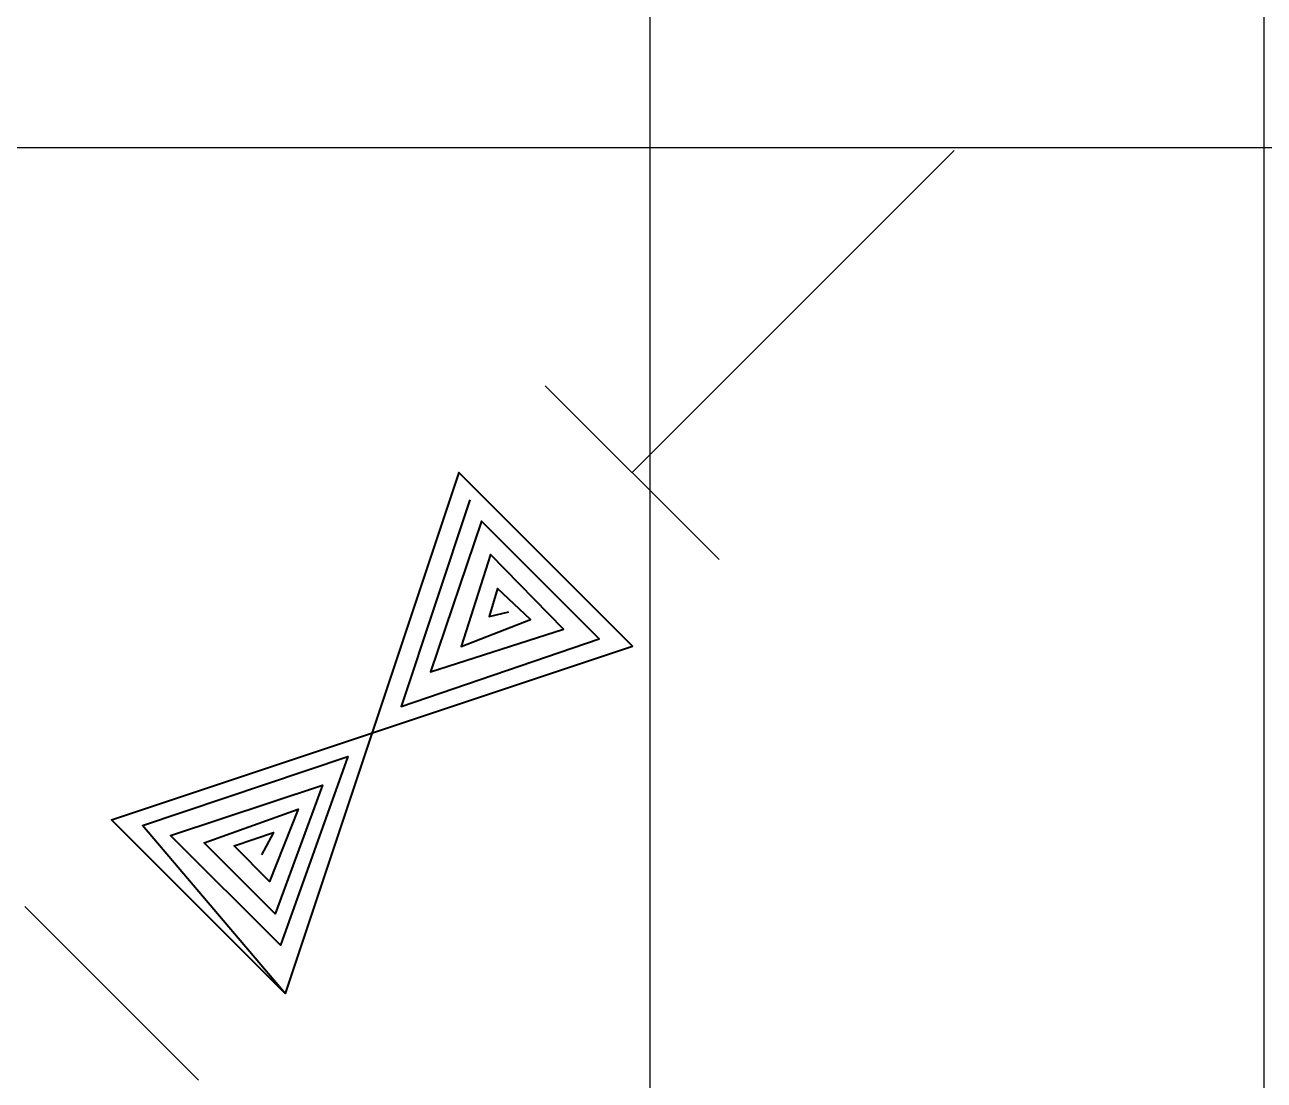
# Model space of a CAD drawing. Header units: millimetres. Extents: x 2019.7004 to 2019.7206, y 1825.515 to 1825.5322.
import ezdxf

# ---------------------------------------------------------------- set-up
doc = ezdxf.new("R2010")
doc.units = ezdxf.units.MM
doc.header["$PDMODE"] = 2
doc.layers.add('Level 7', color=9, linetype='Continuous', lineweight=0, true_color=0xc8c8c8)

# ---------------------------------------------------------------- blocks, each defined once
blk = doc.blocks.new('001082')
at = {"layer": 'Level 7', "color": 2, "linetype": 'Continuous', "lineweight": 30}
for p, q in [((-0.00495, -0.00195), (-0.00495, 0.00205)), ((0.00505, -0.00195), (0.00505, 0.00205)), ((-0.00383, -0.00666), (-0.00666, -0.00383)), ((-0.00524, -0.00807), (-0.00807, -0.00524))]:
    blk.add_line(p, q, dxfattribs=at)
at = {"layer": 'Level 7', "color": 2, "linetype": 'Continuous', "lineweight": 13}
for p, q in [((-0.00524, -0.00524), (0, 0)), ((-0.00495, 0.00005), (0.00505, 0.00005))]:
    blk.add_line(p, q, dxfattribs=at)
blk = doc.blocks.new('0010034')
at = {"layer": 'Level 7', "color": 2, "linetype": 'Continuous', "lineweight": 40, "flags": 128}
for points in [[(-0.001435, -0.004221), (-0.004264, -0.001393), (0.004221, 0.001435), (0.001393, 0.004264), (-0.001435, -0.004221), (-0.003762, -0.001485), (-0.000417, -0.000361), (-0.001513, -0.003437), (-0.003302, -0.001648), (-0.000827, -0.000827), (-0.001598, -0.002927), (-0.002758, -0.001768), (-0.001223, -0.001223), (-0.00169, -0.002397), (-0.00227, -0.001817), (-0.001626, -0.001598), (-0.001824, -0.001966)], [(0.00157, 0.003818), (0.000453, 0.000453), (0.003677, 0.001556), (0.001761, 0.003472), (0.000933, 0.001018), (0.003097, 0.001711), (0.001909, 0.002927), (0.001428, 0.001428), (0.00256, 0.001867), (0.002022, 0.002376), (0.001888, 0.001916), (0.002206, 0.001994)]]:
    blk.add_lwpolyline(points, dxfattribs=at)
blk = doc.blocks.new('01034A')
at = {"layer": 'Level 7', "color": 2, "linetype": 'Continuous', "lineweight": 30}
for p, q in [((0.002121, -0.000707), (-0.000707, 0.002121)), ((0.000707, -0.002121), (-0.002121, 0.000707))]:
    blk.add_line(p, q, dxfattribs=at)

msp = doc.modelspace()

# ---------------------------------------------------------------- linework, layer by layer
for p in [(2019.710614, 1825.530194), (2019.720614, 1825.530194)]:
    msp.add_point(p)

# ---------------------------------------------------------------- block references
at = {"color": 9, "linetype": 'Continuous', "lineweight": 0, "true_color": 0xc8c8c8}
for name, p in [('001082', (2019.715564, 1825.530144)), ('0010034', (2019.706103, 1825.520638)), ('01034A', (2019.702546, 1825.517124))]:
    msp.add_blockref(name, p, dxfattribs=at)

doc.saveas('drawing.dxf')
